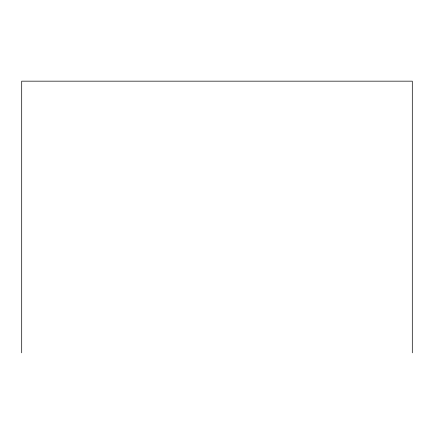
<?xml version="1.0" encoding="UTF-8"?>
<svg xmlns="http://www.w3.org/2000/svg" width="434" height="434" viewBox="0 0 434 434"><rect width="100%" height="100%" fill="white"/><g stroke="black" fill="none" stroke-linecap="round" stroke-linejoin="round"><path stroke-width="0.65" d="M412.3 352.837L412.3 81.163L21.7 81.163L21.7 352.837"/></g></svg>
